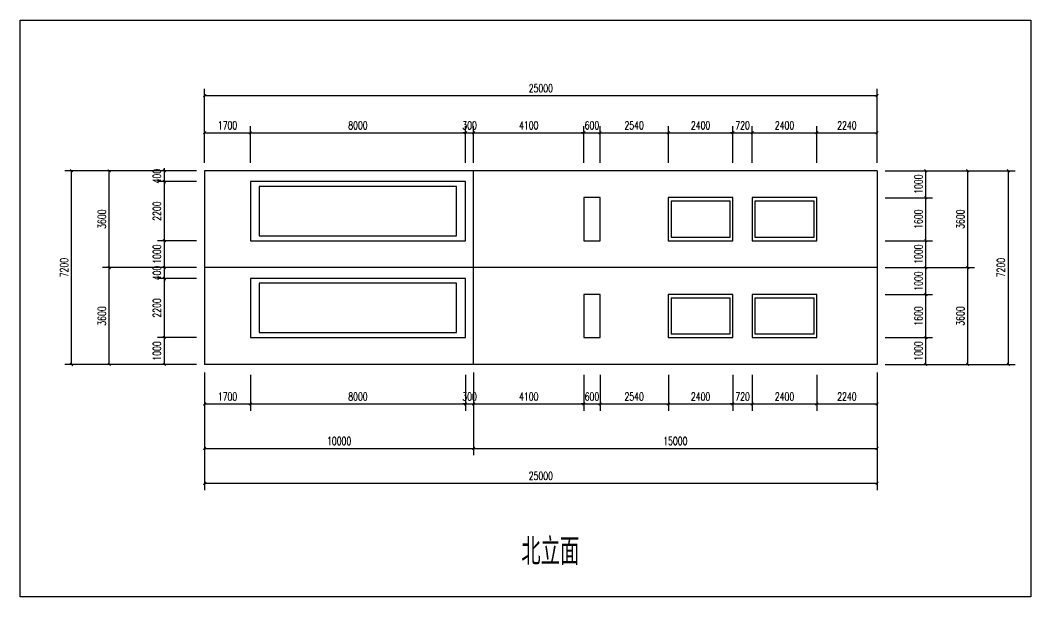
# Model space of a CAD drawing. Extents: x -76502 to 88679, y -12865 to 57615.
# Drawn here: x 13846 to 51419, y -12865 to 8567 of the extents above; entities that cross this region are included whole.
import ezdxf

# ---------------------------------------------------------------- set-up
doc = ezdxf.new("R2010")
doc.units = 0
doc.header["$LTSCALE"] = 1000
doc.header["$MEASUREMENT"] = 0
for name, color, linetype in [('AXIS_TEXT', 7, 'Continuous'), ('E_WINDOW', 4, 'Continuous'), ('edge', 180, 'Continuous'), ('PUB_DIM', 3, 'Continuous')]:
    doc.layers.add(name, color=color, linetype=linetype)
doc.styles.add('_TCH_DIM_T3', font='SIMPLEX', dxfattribs={"width": 0.705882, "bigfont": 'GBCBIG'})
doc.styles.get("Standard").update_dxf_attribs({"font": 'gbenor.shx', "bigfont": 'gbcbig.shx'})
doc.dimstyles.new('_TCH_ARCH&&100', dxfattribs={"dimtxt": 297.5, "dimasz": 100, "dimexe": 250, "dimexo": 300, "dimgap": 126.25, "dimtad": 1, "dimdec": 0, "dimzin": 0, "dimdsep": 46, "dimtxsty": '_TCH_DIM_T3', "dimblk": 'ARCHTICK', "dimcen": 0.09, "dimclrt": 7, "dimazin": 2, "dimtfac": 1, "dimtdec": 0, "dimtix": 1, "dimtmove": 2, "dimatfit": 3, "dimfxl": 100, "dimtolj": 1, "dimtzin": 0, "dimarcsym": 0})

# ---------------------------------------------------------------- blocks, each defined once
blk = doc.blocks.new('_ArchTick')
at = {"color": 0, "linetype": 'ByBlock', "const_width": 0.4}
blk.add_lwpolyline([(-0.5, -0.5), (0.5, 0.5)], dxfattribs=at)
blk = doc.blocks.new('*D48')
at = {"layer": 'Defpoints', "color": 0, "transparency": 16777216}
for p in [(45703, 2971), (50586, 2971), (45703, -4229)]:
    blk.add_point(p, dxfattribs=at)
at = {"layer": 'PUB_DIM', "color": 0, "lineweight": -2, "transparency": 16777216}
for p, q in [((46003, 2971), (50836, 2971)), ((50586, -4229), (50586, 2971)), ((46003, -4229), (50836, -4229))]:
    blk.add_line(p, q, dxfattribs=at)
at = {"layer": 'PUB_DIM', "color": 0, "lineweight": -2, "transparency": 16777216, "xscale": 100, "yscale": 100, "zscale": 100}
for p, rotation in [((50586, 2971), 90), ((50586, -4229), 270)]:
    blk.add_blockref('_ArchTick', p, dxfattribs=dict(at, rotation=rotation))
at = {"layer": 'PUB_DIM', "color": 7, "transparency": 16777216, "insert": (50311, -629), "char_height": 297.5, "attachment_point": 5, "rotation": 90, "style": '_TCH_DIM_T3'}
blk.add_mtext('\\A1;7200', dxfattribs=at)
blk = doc.blocks.new('*D49')
at = {"layer": 'Defpoints', "color": 0, "transparency": 16777216}
for p in [(45703, 2971), (49075, 2971), (45703, -629)]:
    blk.add_point(p, dxfattribs=at)
at = {"layer": 'PUB_DIM', "color": 0, "lineweight": -2, "transparency": 16777216}
for p, q in [((46003, 2971), (49325, 2971)), ((49075, -629), (49075, 2971)), ((46003, -629), (49325, -629))]:
    blk.add_line(p, q, dxfattribs=at)
at = {"layer": 'PUB_DIM', "color": 0, "lineweight": -2, "transparency": 16777216, "xscale": 100, "yscale": 100, "zscale": 100}
for p, rotation in [((49075, 2971), 90), ((49075, -629), 270)]:
    blk.add_blockref('_ArchTick', p, dxfattribs=dict(at, rotation=rotation))
at = {"layer": 'PUB_DIM', "color": 7, "transparency": 16777216, "insert": (48800, 1171), "char_height": 297.5, "attachment_point": 5, "rotation": 90, "style": '_TCH_DIM_T3'}
blk.add_mtext('\\A1;3600', dxfattribs=at)
blk = doc.blocks.new('*D50')
at = {"layer": 'Defpoints', "color": 0, "transparency": 16777216}
for p in [(45703, -629), (49075, -629), (45703, -4229)]:
    blk.add_point(p, dxfattribs=at)
at = {"layer": 'PUB_DIM', "color": 0, "lineweight": -2, "transparency": 16777216}
for p, q in [((46003, -629), (49325, -629)), ((49075, -4229), (49075, -629)), ((46003, -4229), (49325, -4229))]:
    blk.add_line(p, q, dxfattribs=at)
at = {"layer": 'PUB_DIM', "color": 0, "lineweight": -2, "transparency": 16777216, "xscale": 100, "yscale": 100, "zscale": 100}
for p, rotation in [((49075, -629), 90), ((49075, -4229), 270)]:
    blk.add_blockref('_ArchTick', p, dxfattribs=dict(at, rotation=rotation))
at = {"layer": 'PUB_DIM', "color": 7, "transparency": 16777216, "insert": (48800, -2429), "char_height": 297.5, "attachment_point": 5, "rotation": 90, "style": '_TCH_DIM_T3'}
blk.add_mtext('\\A1;3600', dxfattribs=at)
blk = doc.blocks.new('*D51')
at = {"layer": 'Defpoints', "color": 0, "transparency": 16777216}
for p in [(45703, 2971), (47517, 2971), (45703, 1971)]:
    blk.add_point(p, dxfattribs=at)
at = {"layer": 'PUB_DIM', "color": 0, "lineweight": -2, "transparency": 16777216}
for p, q in [((46003, 2971), (47767, 2971)), ((47517, 1971), (47517, 2971)), ((46003, 1971), (47767, 1971))]:
    blk.add_line(p, q, dxfattribs=at)
at = {"layer": 'PUB_DIM', "color": 0, "lineweight": -2, "transparency": 16777216, "xscale": 100, "yscale": 100, "zscale": 100}
for p, rotation in [((47517, 2971), 90), ((47517, 1971), 270)]:
    blk.add_blockref('_ArchTick', p, dxfattribs=dict(at, rotation=rotation))
at = {"layer": 'PUB_DIM', "color": 7, "transparency": 16777216, "insert": (47242, 2471), "char_height": 297.5, "attachment_point": 5, "rotation": 90, "style": '_TCH_DIM_T3'}
blk.add_mtext('\\A1;1000', dxfattribs=at)
blk = doc.blocks.new('*D52')
at = {"layer": 'Defpoints', "color": 0, "transparency": 16777216}
for p in [(45703, 1971), (47517, 1971), (45703, 371)]:
    blk.add_point(p, dxfattribs=at)
at = {"layer": 'PUB_DIM', "color": 0, "lineweight": -2, "transparency": 16777216}
for p, q in [((46003, 1971), (47767, 1971)), ((47517, 371), (47517, 1971)), ((46003, 371), (47767, 371))]:
    blk.add_line(p, q, dxfattribs=at)
at = {"layer": 'PUB_DIM', "color": 0, "lineweight": -2, "transparency": 16777216, "xscale": 100, "yscale": 100, "zscale": 100}
for p, rotation in [((47517, 1971), 90), ((47517, 371), 270)]:
    blk.add_blockref('_ArchTick', p, dxfattribs=dict(at, rotation=rotation))
at = {"layer": 'PUB_DIM', "color": 7, "transparency": 16777216, "insert": (47242, 1171), "char_height": 297.5, "attachment_point": 5, "rotation": 90, "style": '_TCH_DIM_T3'}
blk.add_mtext('\\A1;1600', dxfattribs=at)
blk = doc.blocks.new('*D53')
at = {"layer": 'Defpoints', "color": 0, "transparency": 16777216}
for p in [(45703, 371), (47517, 371), (45703, -629)]:
    blk.add_point(p, dxfattribs=at)
at = {"layer": 'PUB_DIM', "color": 0, "lineweight": -2, "transparency": 16777216}
for p, q in [((46003, 371), (47767, 371)), ((47517, -629), (47517, 371)), ((46003, -629), (47767, -629))]:
    blk.add_line(p, q, dxfattribs=at)
at = {"layer": 'PUB_DIM', "color": 0, "lineweight": -2, "transparency": 16777216, "xscale": 100, "yscale": 100, "zscale": 100}
for p, rotation in [((47517, 371), 90), ((47517, -629), 270)]:
    blk.add_blockref('_ArchTick', p, dxfattribs=dict(at, rotation=rotation))
at = {"layer": 'PUB_DIM', "color": 7, "transparency": 16777216, "insert": (47242, -129), "char_height": 297.5, "attachment_point": 5, "rotation": 90, "style": '_TCH_DIM_T3'}
blk.add_mtext('\\A1;1000', dxfattribs=at)
blk = doc.blocks.new('*D54')
at = {"layer": 'Defpoints', "color": 0, "transparency": 16777216}
for p in [(45703, -629), (47517, -629), (45703, -1629)]:
    blk.add_point(p, dxfattribs=at)
at = {"layer": 'PUB_DIM', "color": 0, "lineweight": -2, "transparency": 16777216}
for p, q in [((46003, -629), (47767, -629)), ((47517, -1629), (47517, -629)), ((46003, -1629), (47767, -1629))]:
    blk.add_line(p, q, dxfattribs=at)
at = {"layer": 'PUB_DIM', "color": 0, "lineweight": -2, "transparency": 16777216, "xscale": 100, "yscale": 100, "zscale": 100}
for p, rotation in [((47517, -629), 90), ((47517, -1629), 270)]:
    blk.add_blockref('_ArchTick', p, dxfattribs=dict(at, rotation=rotation))
at = {"layer": 'PUB_DIM', "color": 7, "transparency": 16777216, "insert": (47242, -1129), "char_height": 297.5, "attachment_point": 5, "rotation": 90, "style": '_TCH_DIM_T3'}
blk.add_mtext('\\A1;1000', dxfattribs=at)
blk = doc.blocks.new('*D55')
at = {"layer": 'Defpoints', "color": 0, "transparency": 16777216}
for p in [(45703, -1629), (47517, -1629), (45703, -3229)]:
    blk.add_point(p, dxfattribs=at)
at = {"layer": 'PUB_DIM', "color": 0, "lineweight": -2, "transparency": 16777216}
for p, q in [((46003, -1629), (47767, -1629)), ((47517, -3229), (47517, -1629)), ((46003, -3229), (47767, -3229))]:
    blk.add_line(p, q, dxfattribs=at)
at = {"layer": 'PUB_DIM', "color": 0, "lineweight": -2, "transparency": 16777216, "xscale": 100, "yscale": 100, "zscale": 100}
for p, rotation in [((47517, -1629), 90), ((47517, -3229), 270)]:
    blk.add_blockref('_ArchTick', p, dxfattribs=dict(at, rotation=rotation))
at = {"layer": 'PUB_DIM', "color": 7, "transparency": 16777216, "insert": (47242, -2429), "char_height": 297.5, "attachment_point": 5, "rotation": 90, "style": '_TCH_DIM_T3'}
blk.add_mtext('\\A1;1600', dxfattribs=at)
blk = doc.blocks.new('*D56')
at = {"layer": 'Defpoints', "color": 0, "transparency": 16777216}
for p in [(45703, -3229), (47517, -3229), (45703, -4229)]:
    blk.add_point(p, dxfattribs=at)
at = {"layer": 'PUB_DIM', "color": 0, "lineweight": -2, "transparency": 16777216}
for p, q in [((46003, -3229), (47767, -3229)), ((47517, -4229), (47517, -3229)), ((46003, -4229), (47767, -4229))]:
    blk.add_line(p, q, dxfattribs=at)
at = {"layer": 'PUB_DIM', "color": 0, "lineweight": -2, "transparency": 16777216, "xscale": 100, "yscale": 100, "zscale": 100}
for p, rotation in [((47517, -3229), 90), ((47517, -4229), 270)]:
    blk.add_blockref('_ArchTick', p, dxfattribs=dict(at, rotation=rotation))
at = {"layer": 'PUB_DIM', "color": 7, "transparency": 16777216, "insert": (47242, -3729), "char_height": 297.5, "attachment_point": 5, "rotation": 90, "style": '_TCH_DIM_T3'}
blk.add_mtext('\\A1;1000', dxfattribs=at)
blk = doc.blocks.new('*D57')
at = {"layer": 'Defpoints', "color": 0, "transparency": 16777216}
for p in [(15754, 2971), (20703, 2971), (20703, -4229)]:
    blk.add_point(p, dxfattribs=at)
at = {"layer": 'PUB_DIM', "color": 0, "lineweight": -2, "transparency": 16777216}
for p, q in [((20403, 2971), (15504, 2971)), ((15754, -4229), (15754, 2971)), ((20403, -4229), (15504, -4229))]:
    blk.add_line(p, q, dxfattribs=at)
at = {"layer": 'PUB_DIM', "color": 0, "lineweight": -2, "transparency": 16777216, "xscale": 100, "yscale": 100, "zscale": 100}
for p, rotation in [((15754, 2971), 90), ((15754, -4229), 270)]:
    blk.add_blockref('_ArchTick', p, dxfattribs=dict(at, rotation=rotation))
at = {"layer": 'PUB_DIM', "color": 7, "transparency": 16777216, "insert": (15479, -629), "char_height": 297.5, "attachment_point": 5, "rotation": 90, "style": '_TCH_DIM_T3'}
blk.add_mtext('\\A1;7200', dxfattribs=at)
blk = doc.blocks.new('*D58')
at = {"layer": 'Defpoints', "color": 0, "transparency": 16777216}
for p in [(17157, 2971), (20703, 2971), (20703, -629)]:
    blk.add_point(p, dxfattribs=at)
at = {"layer": 'PUB_DIM', "color": 0, "lineweight": -2, "transparency": 16777216}
for p, q in [((20403, 2971), (16907, 2971)), ((17157, -629), (17157, 2971)), ((20403, -629), (16907, -629))]:
    blk.add_line(p, q, dxfattribs=at)
at = {"layer": 'PUB_DIM', "color": 0, "lineweight": -2, "transparency": 16777216, "xscale": 100, "yscale": 100, "zscale": 100}
for p, rotation in [((17157, 2971), 90), ((17157, -629), 270)]:
    blk.add_blockref('_ArchTick', p, dxfattribs=dict(at, rotation=rotation))
at = {"layer": 'PUB_DIM', "color": 7, "transparency": 16777216, "insert": (16882, 1171), "char_height": 297.5, "attachment_point": 5, "rotation": 90, "style": '_TCH_DIM_T3'}
blk.add_mtext('\\A1;3600', dxfattribs=at)
blk = doc.blocks.new('*D59')
at = {"layer": 'Defpoints', "color": 0, "transparency": 16777216}
for p in [(17157, -629), (20703, -629), (20703, -4229)]:
    blk.add_point(p, dxfattribs=at)
at = {"layer": 'PUB_DIM', "color": 0, "lineweight": -2, "transparency": 16777216}
for p, q in [((20403, -629), (16907, -629)), ((17157, -4229), (17157, -629)), ((20403, -4229), (16907, -4229))]:
    blk.add_line(p, q, dxfattribs=at)
at = {"layer": 'PUB_DIM', "color": 0, "lineweight": -2, "transparency": 16777216, "xscale": 100, "yscale": 100, "zscale": 100}
for p, rotation in [((17157, -629), 90), ((17157, -4229), 270)]:
    blk.add_blockref('_ArchTick', p, dxfattribs=dict(at, rotation=rotation))
at = {"layer": 'PUB_DIM', "color": 7, "transparency": 16777216, "insert": (16882, -2429), "char_height": 297.5, "attachment_point": 5, "rotation": 90, "style": '_TCH_DIM_T3'}
blk.add_mtext('\\A1;3600', dxfattribs=at)
blk = doc.blocks.new('*D60')
at = {"layer": 'Defpoints', "color": 0, "transparency": 16777216}
for p in [(19205, 2971), (20703, 2971), (20703, 2571)]:
    blk.add_point(p, dxfattribs=at)
at = {"layer": 'PUB_DIM', "color": 0, "lineweight": -2, "transparency": 16777216}
for p, q in [((19205, 2971), (19205, 3071)), ((20403, 2971), (18955, 2971)), ((19205, 2571), (19205, 2971)), ((20403, 2571), (18955, 2571)), ((19205, 2571), (19205, 2471))]:
    blk.add_line(p, q, dxfattribs=at)
at = {"layer": 'PUB_DIM', "color": 0, "lineweight": -2, "transparency": 16777216, "xscale": 100, "yscale": 100, "zscale": 100}
for p, rotation in [((19205, 2971), 270), ((19205, 2571), 90)]:
    blk.add_blockref('_ArchTick', p, dxfattribs=dict(at, rotation=rotation))
at = {"layer": 'PUB_DIM', "color": 7, "transparency": 16777216, "insert": (18930, 2771), "char_height": 297.5, "attachment_point": 5, "rotation": 90, "style": '_TCH_DIM_T3'}
blk.add_mtext('\\A1;400', dxfattribs=at)
blk = doc.blocks.new('*D61')
at = {"layer": 'Defpoints', "color": 0, "transparency": 16777216}
for p in [(19205, 2571), (20703, 2571), (20703, 371)]:
    blk.add_point(p, dxfattribs=at)
at = {"layer": 'PUB_DIM', "color": 0, "lineweight": -2, "transparency": 16777216}
for p, q in [((20403, 2571), (18955, 2571)), ((19205, 371), (19205, 2571)), ((20403, 371), (18955, 371))]:
    blk.add_line(p, q, dxfattribs=at)
at = {"layer": 'PUB_DIM', "color": 0, "lineweight": -2, "transparency": 16777216, "xscale": 100, "yscale": 100, "zscale": 100}
for p, rotation in [((19205, 2571), 90), ((19205, 371), 270)]:
    blk.add_blockref('_ArchTick', p, dxfattribs=dict(at, rotation=rotation))
at = {"layer": 'PUB_DIM', "color": 7, "transparency": 16777216, "insert": (18930, 1471), "char_height": 297.5, "attachment_point": 5, "rotation": 90, "style": '_TCH_DIM_T3'}
blk.add_mtext('\\A1;2200', dxfattribs=at)
blk = doc.blocks.new('*D62')
at = {"layer": 'Defpoints', "color": 0, "transparency": 16777216}
for p in [(19205, 371), (20703, 371), (20703, -629)]:
    blk.add_point(p, dxfattribs=at)
at = {"layer": 'PUB_DIM', "color": 0, "lineweight": -2, "transparency": 16777216}
for p, q in [((20403, 371), (18955, 371)), ((19205, -629), (19205, 371)), ((20403, -629), (18955, -629))]:
    blk.add_line(p, q, dxfattribs=at)
at = {"layer": 'PUB_DIM', "color": 0, "lineweight": -2, "transparency": 16777216, "xscale": 100, "yscale": 100, "zscale": 100}
for p, rotation in [((19205, 371), 90), ((19205, -629), 270)]:
    blk.add_blockref('_ArchTick', p, dxfattribs=dict(at, rotation=rotation))
at = {"layer": 'PUB_DIM', "color": 7, "transparency": 16777216, "insert": (18930, -129), "char_height": 297.5, "attachment_point": 5, "rotation": 90, "style": '_TCH_DIM_T3'}
blk.add_mtext('\\A1;1000', dxfattribs=at)
blk = doc.blocks.new('*D63')
at = {"layer": 'Defpoints', "color": 0, "transparency": 16777216}
for p in [(19205, -629), (20703, -629), (20703, -1029)]:
    blk.add_point(p, dxfattribs=at)
at = {"layer": 'PUB_DIM', "color": 0, "lineweight": -2, "transparency": 16777216}
for p, q in [((20403, -629), (18955, -629)), ((19205, -629), (19205, -529)), ((19205, -1029), (19205, -629)), ((20403, -1029), (18955, -1029)), ((19205, -1029), (19205, -1129))]:
    blk.add_line(p, q, dxfattribs=at)
at = {"layer": 'PUB_DIM', "color": 0, "lineweight": -2, "transparency": 16777216, "xscale": 100, "yscale": 100, "zscale": 100}
for p, rotation in [((19205, -629), 270), ((19205, -1029), 90)]:
    blk.add_blockref('_ArchTick', p, dxfattribs=dict(at, rotation=rotation))
at = {"layer": 'PUB_DIM', "color": 7, "transparency": 16777216, "insert": (18930, -829), "char_height": 297.5, "attachment_point": 5, "rotation": 90, "style": '_TCH_DIM_T3'}
blk.add_mtext('\\A1;400', dxfattribs=at)
blk = doc.blocks.new('*D64')
at = {"layer": 'Defpoints', "color": 0, "transparency": 16777216}
for p in [(19205, -1029), (20703, -1029), (20703, -3229)]:
    blk.add_point(p, dxfattribs=at)
at = {"layer": 'PUB_DIM', "color": 0, "lineweight": -2, "transparency": 16777216}
for p, q in [((20403, -1029), (18955, -1029)), ((19205, -3229), (19205, -1029)), ((20403, -3229), (18955, -3229))]:
    blk.add_line(p, q, dxfattribs=at)
at = {"layer": 'PUB_DIM', "color": 0, "lineweight": -2, "transparency": 16777216, "xscale": 100, "yscale": 100, "zscale": 100}
for p, rotation in [((19205, -1029), 90), ((19205, -3229), 270)]:
    blk.add_blockref('_ArchTick', p, dxfattribs=dict(at, rotation=rotation))
at = {"layer": 'PUB_DIM', "color": 7, "transparency": 16777216, "insert": (18930, -2129), "char_height": 297.5, "attachment_point": 5, "rotation": 90, "style": '_TCH_DIM_T3'}
blk.add_mtext('\\A1;2200', dxfattribs=at)
blk = doc.blocks.new('*D65')
at = {"layer": 'Defpoints', "color": 0, "transparency": 16777216}
for p in [(19205, -3229), (20703, -3229), (20703, -4229)]:
    blk.add_point(p, dxfattribs=at)
at = {"layer": 'PUB_DIM', "color": 0, "lineweight": -2, "transparency": 16777216}
for p, q in [((20403, -3229), (18955, -3229)), ((19205, -4229), (19205, -3229)), ((20403, -4229), (18955, -4229))]:
    blk.add_line(p, q, dxfattribs=at)
at = {"layer": 'PUB_DIM', "color": 0, "lineweight": -2, "transparency": 16777216, "xscale": 100, "yscale": 100, "zscale": 100}
for p, rotation in [((19205, -3229), 90), ((19205, -4229), 270)]:
    blk.add_blockref('_ArchTick', p, dxfattribs=dict(at, rotation=rotation))
at = {"layer": 'PUB_DIM', "color": 7, "transparency": 16777216, "insert": (18930, -3729), "char_height": 297.5, "attachment_point": 5, "rotation": 90, "style": '_TCH_DIM_T3'}
blk.add_mtext('\\A1;1000', dxfattribs=at)
blk = doc.blocks.new('*D66')
at = {"layer": 'Defpoints', "color": 0, "transparency": 16777216}
for p in [(45703, 5763), (20703, 2971), (45703, 2971)]:
    blk.add_point(p, dxfattribs=at)
at = {"layer": 'PUB_DIM', "color": 0, "lineweight": -2, "transparency": 16777216}
for p, q in [((20703, 3271), (20703, 6013)), ((45703, 3271), (45703, 6013)), ((20703, 5763), (45703, 5763))]:
    blk.add_line(p, q, dxfattribs=at)
at = {"layer": 'PUB_DIM', "color": 0, "lineweight": -2, "transparency": 16777216, "xscale": 100, "yscale": 100, "zscale": 100, "rotation": 180}
blk.add_blockref('_ArchTick', (20703, 5763), dxfattribs=at)
at = {"layer": 'PUB_DIM', "color": 0, "lineweight": -2, "transparency": 16777216, "xscale": 100, "yscale": 100, "zscale": 100}
blk.add_blockref('_ArchTick', (45703, 5763), dxfattribs=at)
at = {"layer": 'PUB_DIM', "color": 7, "transparency": 16777216, "insert": (33203, 6038), "char_height": 297.5, "attachment_point": 5, "style": '_TCH_DIM_T3'}
blk.add_mtext('\\A1;25000', dxfattribs=at)
blk = doc.blocks.new('*D67')
at = {"layer": 'Defpoints', "color": 0, "transparency": 16777216}
for p in [(22403, 4384), (20703, 2971), (22403, 2971)]:
    blk.add_point(p, dxfattribs=at)
at = {"layer": 'PUB_DIM', "color": 0, "lineweight": -2, "transparency": 16777216}
for p, q in [((20703, 3271), (20703, 4634)), ((22403, 3271), (22403, 4634)), ((20703, 4384), (22403, 4384))]:
    blk.add_line(p, q, dxfattribs=at)
at = {"layer": 'PUB_DIM', "color": 0, "lineweight": -2, "transparency": 16777216, "xscale": 100, "yscale": 100, "zscale": 100, "rotation": 180}
blk.add_blockref('_ArchTick', (20703, 4384), dxfattribs=at)
at = {"layer": 'PUB_DIM', "color": 0, "lineweight": -2, "transparency": 16777216, "xscale": 100, "yscale": 100, "zscale": 100}
blk.add_blockref('_ArchTick', (22403, 4384), dxfattribs=at)
at = {"layer": 'PUB_DIM', "color": 7, "transparency": 16777216, "insert": (21553, 4659), "char_height": 297.5, "attachment_point": 5, "style": '_TCH_DIM_T3'}
blk.add_mtext('\\A1;1700', dxfattribs=at)
blk = doc.blocks.new('*D68')
at = {"layer": 'Defpoints', "color": 0, "transparency": 16777216}
for p in [(30403, 4384), (22403, 2971), (30403, 2971)]:
    blk.add_point(p, dxfattribs=at)
at = {"layer": 'PUB_DIM', "color": 0, "lineweight": -2, "transparency": 16777216}
for p, q in [((22403, 3271), (22403, 4634)), ((30403, 3271), (30403, 4634)), ((22403, 4384), (30403, 4384))]:
    blk.add_line(p, q, dxfattribs=at)
at = {"layer": 'PUB_DIM', "color": 0, "lineweight": -2, "transparency": 16777216, "xscale": 100, "yscale": 100, "zscale": 100, "rotation": 180}
blk.add_blockref('_ArchTick', (22403, 4384), dxfattribs=at)
at = {"layer": 'PUB_DIM', "color": 0, "lineweight": -2, "transparency": 16777216, "xscale": 100, "yscale": 100, "zscale": 100}
blk.add_blockref('_ArchTick', (30403, 4384), dxfattribs=at)
at = {"layer": 'PUB_DIM', "color": 7, "transparency": 16777216, "insert": (26403, 4659), "char_height": 297.5, "attachment_point": 5, "style": '_TCH_DIM_T3'}
blk.add_mtext('\\A1;8000', dxfattribs=at)
blk = doc.blocks.new('*D69')
at = {"layer": 'Defpoints', "color": 0, "transparency": 16777216}
for p in [(30703, 4384), (30403, 2971), (30703, 2971)]:
    blk.add_point(p, dxfattribs=at)
at = {"layer": 'PUB_DIM', "color": 0, "lineweight": -2, "transparency": 16777216}
for p, q in [((30403, 3271), (30403, 4634)), ((30703, 3271), (30703, 4634)), ((30403, 4384), (30303, 4384)), ((30403, 4384), (30703, 4384)), ((30703, 4384), (30803, 4384))]:
    blk.add_line(p, q, dxfattribs=at)
at = {"layer": 'PUB_DIM', "color": 0, "lineweight": -2, "transparency": 16777216, "xscale": 100, "yscale": 100, "zscale": 100}
blk.add_blockref('_ArchTick', (30403, 4384), dxfattribs=at)
at = {"layer": 'PUB_DIM', "color": 0, "lineweight": -2, "transparency": 16777216, "xscale": 100, "yscale": 100, "zscale": 100, "rotation": 180}
blk.add_blockref('_ArchTick', (30703, 4384), dxfattribs=at)
at = {"layer": 'PUB_DIM', "color": 7, "transparency": 16777216, "insert": (30553, 4659), "char_height": 297.5, "attachment_point": 5, "style": '_TCH_DIM_T3'}
blk.add_mtext('\\A1;300', dxfattribs=at)
blk = doc.blocks.new('*D70')
at = {"layer": 'Defpoints', "color": 0, "transparency": 16777216}
for p in [(34803, 4384), (30703, 2971), (34803, 2971)]:
    blk.add_point(p, dxfattribs=at)
at = {"layer": 'PUB_DIM', "color": 0, "lineweight": -2, "transparency": 16777216}
for p, q in [((30703, 3271), (30703, 4634)), ((34803, 3271), (34803, 4634)), ((30703, 4384), (34803, 4384))]:
    blk.add_line(p, q, dxfattribs=at)
at = {"layer": 'PUB_DIM', "color": 0, "lineweight": -2, "transparency": 16777216, "xscale": 100, "yscale": 100, "zscale": 100, "rotation": 180}
blk.add_blockref('_ArchTick', (30703, 4384), dxfattribs=at)
at = {"layer": 'PUB_DIM', "color": 0, "lineweight": -2, "transparency": 16777216, "xscale": 100, "yscale": 100, "zscale": 100}
blk.add_blockref('_ArchTick', (34803, 4384), dxfattribs=at)
at = {"layer": 'PUB_DIM', "color": 7, "transparency": 16777216, "insert": (32753, 4659), "char_height": 297.5, "attachment_point": 5, "style": '_TCH_DIM_T3'}
blk.add_mtext('\\A1;4100', dxfattribs=at)
blk = doc.blocks.new('*D71')
at = {"layer": 'Defpoints', "color": 0, "transparency": 16777216}
for p in [(35403, 4384), (34803, 2971), (35403, 2971)]:
    blk.add_point(p, dxfattribs=at)
at = {"layer": 'PUB_DIM', "color": 0, "lineweight": -2, "transparency": 16777216}
for p, q in [((34803, 3271), (34803, 4634)), ((35403, 3271), (35403, 4634)), ((34803, 4384), (34703, 4384)), ((34803, 4384), (35403, 4384)), ((35403, 4384), (35503, 4384))]:
    blk.add_line(p, q, dxfattribs=at)
at = {"layer": 'PUB_DIM', "color": 0, "lineweight": -2, "transparency": 16777216, "xscale": 100, "yscale": 100, "zscale": 100}
blk.add_blockref('_ArchTick', (34803, 4384), dxfattribs=at)
at = {"layer": 'PUB_DIM', "color": 0, "lineweight": -2, "transparency": 16777216, "xscale": 100, "yscale": 100, "zscale": 100, "rotation": 180}
blk.add_blockref('_ArchTick', (35403, 4384), dxfattribs=at)
at = {"layer": 'PUB_DIM', "color": 7, "transparency": 16777216, "insert": (35103, 4659), "char_height": 297.5, "attachment_point": 5, "style": '_TCH_DIM_T3'}
blk.add_mtext('\\A1;600', dxfattribs=at)
blk = doc.blocks.new('*D72')
at = {"layer": 'Defpoints', "color": 0, "transparency": 16777216}
for p in [(37943, 4384), (35403, 2971), (37943, 2971)]:
    blk.add_point(p, dxfattribs=at)
at = {"layer": 'PUB_DIM', "color": 0, "lineweight": -2, "transparency": 16777216}
for p, q in [((35403, 3271), (35403, 4634)), ((37943, 3271), (37943, 4634)), ((35403, 4384), (37943, 4384))]:
    blk.add_line(p, q, dxfattribs=at)
at = {"layer": 'PUB_DIM', "color": 0, "lineweight": -2, "transparency": 16777216, "xscale": 100, "yscale": 100, "zscale": 100, "rotation": 180}
blk.add_blockref('_ArchTick', (35403, 4384), dxfattribs=at)
at = {"layer": 'PUB_DIM', "color": 0, "lineweight": -2, "transparency": 16777216, "xscale": 100, "yscale": 100, "zscale": 100}
blk.add_blockref('_ArchTick', (37943, 4384), dxfattribs=at)
at = {"layer": 'PUB_DIM', "color": 7, "transparency": 16777216, "insert": (36673, 4659), "char_height": 297.5, "attachment_point": 5, "style": '_TCH_DIM_T3'}
blk.add_mtext('\\A1;2540', dxfattribs=at)
blk = doc.blocks.new('*D73')
at = {"layer": 'Defpoints', "color": 0, "transparency": 16777216}
for p in [(40343, 4384), (37943, 2971), (40343, 2971)]:
    blk.add_point(p, dxfattribs=at)
at = {"layer": 'PUB_DIM', "color": 0, "lineweight": -2, "transparency": 16777216}
for p, q in [((37943, 3271), (37943, 4634)), ((40343, 3271), (40343, 4634)), ((37943, 4384), (40343, 4384))]:
    blk.add_line(p, q, dxfattribs=at)
at = {"layer": 'PUB_DIM', "color": 0, "lineweight": -2, "transparency": 16777216, "xscale": 100, "yscale": 100, "zscale": 100, "rotation": 180}
blk.add_blockref('_ArchTick', (37943, 4384), dxfattribs=at)
at = {"layer": 'PUB_DIM', "color": 0, "lineweight": -2, "transparency": 16777216, "xscale": 100, "yscale": 100, "zscale": 100}
blk.add_blockref('_ArchTick', (40343, 4384), dxfattribs=at)
at = {"layer": 'PUB_DIM', "color": 7, "transparency": 16777216, "insert": (39143, 4659), "char_height": 297.5, "attachment_point": 5, "style": '_TCH_DIM_T3'}
blk.add_mtext('\\A1;2400', dxfattribs=at)
blk = doc.blocks.new('*D74')
at = {"layer": 'Defpoints', "color": 0, "transparency": 16777216}
for p in [(41063, 4384), (40343, 2971), (41063, 2971)]:
    blk.add_point(p, dxfattribs=at)
at = {"layer": 'PUB_DIM', "color": 0, "lineweight": -2, "transparency": 16777216}
for p, q in [((40343, 3271), (40343, 4634)), ((41063, 3271), (41063, 4634)), ((40343, 4384), (40243, 4384)), ((40343, 4384), (41063, 4384)), ((41063, 4384), (41163, 4384))]:
    blk.add_line(p, q, dxfattribs=at)
at = {"layer": 'PUB_DIM', "color": 0, "lineweight": -2, "transparency": 16777216, "xscale": 100, "yscale": 100, "zscale": 100}
blk.add_blockref('_ArchTick', (40343, 4384), dxfattribs=at)
at = {"layer": 'PUB_DIM', "color": 0, "lineweight": -2, "transparency": 16777216, "xscale": 100, "yscale": 100, "zscale": 100, "rotation": 180}
blk.add_blockref('_ArchTick', (41063, 4384), dxfattribs=at)
at = {"layer": 'PUB_DIM', "color": 7, "transparency": 16777216, "insert": (40703, 4659), "char_height": 297.5, "attachment_point": 5, "style": '_TCH_DIM_T3'}
blk.add_mtext('\\A1;720', dxfattribs=at)
blk = doc.blocks.new('*D75')
at = {"layer": 'Defpoints', "color": 0, "transparency": 16777216}
for p in [(43463, 4384), (41063, 2971), (43463, 2971)]:
    blk.add_point(p, dxfattribs=at)
at = {"layer": 'PUB_DIM', "color": 0, "lineweight": -2, "transparency": 16777216}
for p, q in [((41063, 3271), (41063, 4634)), ((43463, 3271), (43463, 4634)), ((41063, 4384), (43463, 4384))]:
    blk.add_line(p, q, dxfattribs=at)
at = {"layer": 'PUB_DIM', "color": 0, "lineweight": -2, "transparency": 16777216, "xscale": 100, "yscale": 100, "zscale": 100, "rotation": 180}
blk.add_blockref('_ArchTick', (41063, 4384), dxfattribs=at)
at = {"layer": 'PUB_DIM', "color": 0, "lineweight": -2, "transparency": 16777216, "xscale": 100, "yscale": 100, "zscale": 100}
blk.add_blockref('_ArchTick', (43463, 4384), dxfattribs=at)
at = {"layer": 'PUB_DIM', "color": 7, "transparency": 16777216, "insert": (42263, 4659), "char_height": 297.5, "attachment_point": 5, "style": '_TCH_DIM_T3'}
blk.add_mtext('\\A1;2400', dxfattribs=at)
blk = doc.blocks.new('*D76')
at = {"layer": 'Defpoints', "color": 0, "transparency": 16777216}
for p in [(45703, 4384), (43463, 2971), (45703, 2971)]:
    blk.add_point(p, dxfattribs=at)
at = {"layer": 'PUB_DIM', "color": 0, "lineweight": -2, "transparency": 16777216}
for p, q in [((43463, 3271), (43463, 4634)), ((45703, 3271), (45703, 4634)), ((43463, 4384), (45703, 4384))]:
    blk.add_line(p, q, dxfattribs=at)
at = {"layer": 'PUB_DIM', "color": 0, "lineweight": -2, "transparency": 16777216, "xscale": 100, "yscale": 100, "zscale": 100, "rotation": 180}
blk.add_blockref('_ArchTick', (43463, 4384), dxfattribs=at)
at = {"layer": 'PUB_DIM', "color": 0, "lineweight": -2, "transparency": 16777216, "xscale": 100, "yscale": 100, "zscale": 100}
blk.add_blockref('_ArchTick', (45703, 4384), dxfattribs=at)
at = {"layer": 'PUB_DIM', "color": 7, "transparency": 16777216, "insert": (44583, 4659), "char_height": 297.5, "attachment_point": 5, "style": '_TCH_DIM_T3'}
blk.add_mtext('\\A1;2240', dxfattribs=at)
blk = doc.blocks.new('*D77')
at = {"layer": 'Defpoints', "color": 0, "transparency": 16777216}
for p in [(20703, -4229), (45703, -4229), (45703, -8646)]:
    blk.add_point(p, dxfattribs=at)
at = {"layer": 'PUB_DIM', "color": 0, "lineweight": -2, "transparency": 16777216}
for p, q in [((20703, -4529), (20703, -8896)), ((45703, -4529), (45703, -8896)), ((20703, -8646), (45703, -8646))]:
    blk.add_line(p, q, dxfattribs=at)
at = {"layer": 'PUB_DIM', "color": 0, "lineweight": -2, "transparency": 16777216, "xscale": 100, "yscale": 100, "zscale": 100, "rotation": 180}
blk.add_blockref('_ArchTick', (20703, -8646), dxfattribs=at)
at = {"layer": 'PUB_DIM', "color": 0, "lineweight": -2, "transparency": 16777216, "xscale": 100, "yscale": 100, "zscale": 100}
blk.add_blockref('_ArchTick', (45703, -8646), dxfattribs=at)
at = {"layer": 'PUB_DIM', "color": 7, "transparency": 16777216, "insert": (33203, -8371), "char_height": 297.5, "attachment_point": 5, "style": '_TCH_DIM_T3'}
blk.add_mtext('\\A1;25000', dxfattribs=at)
blk = doc.blocks.new('*D78')
at = {"layer": 'Defpoints', "color": 0, "transparency": 16777216}
for p in [(20703, -4229), (30703, -4229), (30703, -7349)]:
    blk.add_point(p, dxfattribs=at)
at = {"layer": 'PUB_DIM', "color": 0, "lineweight": -2, "transparency": 16777216}
for p, q in [((20703, -4529), (20703, -7599)), ((30703, -4529), (30703, -7599)), ((20703, -7349), (30703, -7349))]:
    blk.add_line(p, q, dxfattribs=at)
at = {"layer": 'PUB_DIM', "color": 0, "lineweight": -2, "transparency": 16777216, "xscale": 100, "yscale": 100, "zscale": 100, "rotation": 180}
blk.add_blockref('_ArchTick', (20703, -7349), dxfattribs=at)
at = {"layer": 'PUB_DIM', "color": 0, "lineweight": -2, "transparency": 16777216, "xscale": 100, "yscale": 100, "zscale": 100}
blk.add_blockref('_ArchTick', (30703, -7349), dxfattribs=at)
at = {"layer": 'PUB_DIM', "color": 7, "transparency": 16777216, "insert": (25703, -7074), "char_height": 297.5, "attachment_point": 5, "style": '_TCH_DIM_T3'}
blk.add_mtext('\\A1;10000', dxfattribs=at)
blk = doc.blocks.new('*D79')
at = {"layer": 'Defpoints', "color": 0, "transparency": 16777216}
for p in [(30703, -4229), (45703, -4229), (45703, -7349)]:
    blk.add_point(p, dxfattribs=at)
at = {"layer": 'PUB_DIM', "color": 0, "lineweight": -2, "transparency": 16777216}
for p, q in [((30703, -4529), (30703, -7599)), ((45703, -4529), (45703, -7599)), ((30703, -7349), (45703, -7349))]:
    blk.add_line(p, q, dxfattribs=at)
at = {"layer": 'PUB_DIM', "color": 0, "lineweight": -2, "transparency": 16777216, "xscale": 100, "yscale": 100, "zscale": 100, "rotation": 180}
blk.add_blockref('_ArchTick', (30703, -7349), dxfattribs=at)
at = {"layer": 'PUB_DIM', "color": 0, "lineweight": -2, "transparency": 16777216, "xscale": 100, "yscale": 100, "zscale": 100}
blk.add_blockref('_ArchTick', (45703, -7349), dxfattribs=at)
at = {"layer": 'PUB_DIM', "color": 7, "transparency": 16777216, "insert": (38203, -7074), "char_height": 297.5, "attachment_point": 5, "style": '_TCH_DIM_T3'}
blk.add_mtext('\\A1;15000', dxfattribs=at)
blk = doc.blocks.new('*D80')
at = {"layer": 'Defpoints', "color": 0, "transparency": 16777216}
for p in [(20703, -4318), (22403, -4318), (22403, -5697)]:
    blk.add_point(p, dxfattribs=at)
at = {"layer": 'PUB_DIM', "color": 0, "lineweight": -2, "transparency": 16777216}
for p, q in [((20703, -4618), (20703, -5947)), ((22403, -4618), (22403, -5947)), ((20703, -5697), (22403, -5697))]:
    blk.add_line(p, q, dxfattribs=at)
at = {"layer": 'PUB_DIM', "color": 0, "lineweight": -2, "transparency": 16777216, "xscale": 100, "yscale": 100, "zscale": 100, "rotation": 180}
blk.add_blockref('_ArchTick', (20703, -5697), dxfattribs=at)
at = {"layer": 'PUB_DIM', "color": 0, "lineweight": -2, "transparency": 16777216, "xscale": 100, "yscale": 100, "zscale": 100}
blk.add_blockref('_ArchTick', (22403, -5697), dxfattribs=at)
at = {"layer": 'PUB_DIM', "color": 7, "transparency": 16777216, "insert": (21553, -5422), "char_height": 297.5, "attachment_point": 5, "style": '_TCH_DIM_T3'}
blk.add_mtext('\\A1;1700', dxfattribs=at)
blk = doc.blocks.new('*D81')
at = {"layer": 'Defpoints', "color": 0, "transparency": 16777216}
for p in [(22403, -4318), (30403, -4318), (30403, -5697)]:
    blk.add_point(p, dxfattribs=at)
at = {"layer": 'PUB_DIM', "color": 0, "lineweight": -2, "transparency": 16777216}
for p, q in [((22403, -4618), (22403, -5947)), ((30403, -4618), (30403, -5947)), ((22403, -5697), (30403, -5697))]:
    blk.add_line(p, q, dxfattribs=at)
at = {"layer": 'PUB_DIM', "color": 0, "lineweight": -2, "transparency": 16777216, "xscale": 100, "yscale": 100, "zscale": 100, "rotation": 180}
blk.add_blockref('_ArchTick', (22403, -5697), dxfattribs=at)
at = {"layer": 'PUB_DIM', "color": 0, "lineweight": -2, "transparency": 16777216, "xscale": 100, "yscale": 100, "zscale": 100}
blk.add_blockref('_ArchTick', (30403, -5697), dxfattribs=at)
at = {"layer": 'PUB_DIM', "color": 7, "transparency": 16777216, "insert": (26403, -5422), "char_height": 297.5, "attachment_point": 5, "style": '_TCH_DIM_T3'}
blk.add_mtext('\\A1;8000', dxfattribs=at)
blk = doc.blocks.new('*D82')
at = {"layer": 'Defpoints', "color": 0, "transparency": 16777216}
for p in [(30403, -4318), (30703, -4318), (30703, -5697)]:
    blk.add_point(p, dxfattribs=at)
at = {"layer": 'PUB_DIM', "color": 0, "lineweight": -2, "transparency": 16777216}
for p, q in [((30403, -4618), (30403, -5947)), ((30703, -4618), (30703, -5947)), ((30403, -5697), (30303, -5697)), ((30403, -5697), (30703, -5697)), ((30703, -5697), (30803, -5697))]:
    blk.add_line(p, q, dxfattribs=at)
at = {"layer": 'PUB_DIM', "color": 0, "lineweight": -2, "transparency": 16777216, "xscale": 100, "yscale": 100, "zscale": 100}
blk.add_blockref('_ArchTick', (30403, -5697), dxfattribs=at)
at = {"layer": 'PUB_DIM', "color": 0, "lineweight": -2, "transparency": 16777216, "xscale": 100, "yscale": 100, "zscale": 100, "rotation": 180}
blk.add_blockref('_ArchTick', (30703, -5697), dxfattribs=at)
at = {"layer": 'PUB_DIM', "color": 7, "transparency": 16777216, "insert": (30553, -5422), "char_height": 297.5, "attachment_point": 5, "style": '_TCH_DIM_T3'}
blk.add_mtext('\\A1;300', dxfattribs=at)
blk = doc.blocks.new('*D83')
at = {"layer": 'Defpoints', "color": 0, "transparency": 16777216}
for p in [(30703, -4318), (34803, -4318), (34803, -5697)]:
    blk.add_point(p, dxfattribs=at)
at = {"layer": 'PUB_DIM', "color": 0, "lineweight": -2, "transparency": 16777216}
for p, q in [((30703, -4618), (30703, -5947)), ((34803, -4618), (34803, -5947)), ((30703, -5697), (34803, -5697))]:
    blk.add_line(p, q, dxfattribs=at)
at = {"layer": 'PUB_DIM', "color": 0, "lineweight": -2, "transparency": 16777216, "xscale": 100, "yscale": 100, "zscale": 100, "rotation": 180}
blk.add_blockref('_ArchTick', (30703, -5697), dxfattribs=at)
at = {"layer": 'PUB_DIM', "color": 0, "lineweight": -2, "transparency": 16777216, "xscale": 100, "yscale": 100, "zscale": 100}
blk.add_blockref('_ArchTick', (34803, -5697), dxfattribs=at)
at = {"layer": 'PUB_DIM', "color": 7, "transparency": 16777216, "insert": (32753, -5422), "char_height": 297.5, "attachment_point": 5, "style": '_TCH_DIM_T3'}
blk.add_mtext('\\A1;4100', dxfattribs=at)
blk = doc.blocks.new('*D84')
at = {"layer": 'Defpoints', "color": 0, "transparency": 16777216}
for p in [(34803, -4318), (35403, -4318), (35403, -5697)]:
    blk.add_point(p, dxfattribs=at)
at = {"layer": 'PUB_DIM', "color": 0, "lineweight": -2, "transparency": 16777216}
for p, q in [((34803, -4618), (34803, -5947)), ((35403, -4618), (35403, -5947)), ((34803, -5697), (34703, -5697)), ((34803, -5697), (35403, -5697)), ((35403, -5697), (35503, -5697))]:
    blk.add_line(p, q, dxfattribs=at)
at = {"layer": 'PUB_DIM', "color": 0, "lineweight": -2, "transparency": 16777216, "xscale": 100, "yscale": 100, "zscale": 100}
blk.add_blockref('_ArchTick', (34803, -5697), dxfattribs=at)
at = {"layer": 'PUB_DIM', "color": 0, "lineweight": -2, "transparency": 16777216, "xscale": 100, "yscale": 100, "zscale": 100, "rotation": 180}
blk.add_blockref('_ArchTick', (35403, -5697), dxfattribs=at)
at = {"layer": 'PUB_DIM', "color": 7, "transparency": 16777216, "insert": (35103, -5422), "char_height": 297.5, "attachment_point": 5, "style": '_TCH_DIM_T3'}
blk.add_mtext('\\A1;600', dxfattribs=at)
blk = doc.blocks.new('*D85')
at = {"layer": 'Defpoints', "color": 0, "transparency": 16777216}
for p in [(35403, -4318), (37943, -4318), (37943, -5697)]:
    blk.add_point(p, dxfattribs=at)
at = {"layer": 'PUB_DIM', "color": 0, "lineweight": -2, "transparency": 16777216}
for p, q in [((35403, -4618), (35403, -5947)), ((37943, -4618), (37943, -5947)), ((35403, -5697), (37943, -5697))]:
    blk.add_line(p, q, dxfattribs=at)
at = {"layer": 'PUB_DIM', "color": 0, "lineweight": -2, "transparency": 16777216, "xscale": 100, "yscale": 100, "zscale": 100, "rotation": 180}
blk.add_blockref('_ArchTick', (35403, -5697), dxfattribs=at)
at = {"layer": 'PUB_DIM', "color": 0, "lineweight": -2, "transparency": 16777216, "xscale": 100, "yscale": 100, "zscale": 100}
blk.add_blockref('_ArchTick', (37943, -5697), dxfattribs=at)
at = {"layer": 'PUB_DIM', "color": 7, "transparency": 16777216, "insert": (36673, -5422), "char_height": 297.5, "attachment_point": 5, "style": '_TCH_DIM_T3'}
blk.add_mtext('\\A1;2540', dxfattribs=at)
blk = doc.blocks.new('*D86')
at = {"layer": 'Defpoints', "color": 0, "transparency": 16777216}
for p in [(37943, -4318), (40343, -4318), (40343, -5697)]:
    blk.add_point(p, dxfattribs=at)
at = {"layer": 'PUB_DIM', "color": 0, "lineweight": -2, "transparency": 16777216}
for p, q in [((37943, -4618), (37943, -5947)), ((40343, -4618), (40343, -5947)), ((37943, -5697), (40343, -5697))]:
    blk.add_line(p, q, dxfattribs=at)
at = {"layer": 'PUB_DIM', "color": 0, "lineweight": -2, "transparency": 16777216, "xscale": 100, "yscale": 100, "zscale": 100, "rotation": 180}
blk.add_blockref('_ArchTick', (37943, -5697), dxfattribs=at)
at = {"layer": 'PUB_DIM', "color": 0, "lineweight": -2, "transparency": 16777216, "xscale": 100, "yscale": 100, "zscale": 100}
blk.add_blockref('_ArchTick', (40343, -5697), dxfattribs=at)
at = {"layer": 'PUB_DIM', "color": 7, "transparency": 16777216, "insert": (39143, -5422), "char_height": 297.5, "attachment_point": 5, "style": '_TCH_DIM_T3'}
blk.add_mtext('\\A1;2400', dxfattribs=at)
blk = doc.blocks.new('*D87')
at = {"layer": 'Defpoints', "color": 0, "transparency": 16777216}
for p in [(40343, -4318), (41063, -4318), (41063, -5697)]:
    blk.add_point(p, dxfattribs=at)
at = {"layer": 'PUB_DIM', "color": 0, "lineweight": -2, "transparency": 16777216}
for p, q in [((40343, -4618), (40343, -5947)), ((41063, -4618), (41063, -5947)), ((40343, -5697), (40243, -5697)), ((40343, -5697), (41063, -5697)), ((41063, -5697), (41163, -5697))]:
    blk.add_line(p, q, dxfattribs=at)
at = {"layer": 'PUB_DIM', "color": 0, "lineweight": -2, "transparency": 16777216, "xscale": 100, "yscale": 100, "zscale": 100}
blk.add_blockref('_ArchTick', (40343, -5697), dxfattribs=at)
at = {"layer": 'PUB_DIM', "color": 0, "lineweight": -2, "transparency": 16777216, "xscale": 100, "yscale": 100, "zscale": 100, "rotation": 180}
blk.add_blockref('_ArchTick', (41063, -5697), dxfattribs=at)
at = {"layer": 'PUB_DIM', "color": 7, "transparency": 16777216, "insert": (40703, -5422), "char_height": 297.5, "attachment_point": 5, "style": '_TCH_DIM_T3'}
blk.add_mtext('\\A1;720', dxfattribs=at)
blk = doc.blocks.new('*D88')
at = {"layer": 'Defpoints', "color": 0, "transparency": 16777216}
for p in [(41063, -4318), (43463, -4318), (43463, -5697)]:
    blk.add_point(p, dxfattribs=at)
at = {"layer": 'PUB_DIM', "color": 0, "lineweight": -2, "transparency": 16777216}
for p, q in [((41063, -4618), (41063, -5947)), ((43463, -4618), (43463, -5947)), ((41063, -5697), (43463, -5697))]:
    blk.add_line(p, q, dxfattribs=at)
at = {"layer": 'PUB_DIM', "color": 0, "lineweight": -2, "transparency": 16777216, "xscale": 100, "yscale": 100, "zscale": 100, "rotation": 180}
blk.add_blockref('_ArchTick', (41063, -5697), dxfattribs=at)
at = {"layer": 'PUB_DIM', "color": 0, "lineweight": -2, "transparency": 16777216, "xscale": 100, "yscale": 100, "zscale": 100}
blk.add_blockref('_ArchTick', (43463, -5697), dxfattribs=at)
at = {"layer": 'PUB_DIM', "color": 7, "transparency": 16777216, "insert": (42263, -5422), "char_height": 297.5, "attachment_point": 5, "style": '_TCH_DIM_T3'}
blk.add_mtext('\\A1;2400', dxfattribs=at)
blk = doc.blocks.new('*D89')
at = {"layer": 'Defpoints', "color": 0, "transparency": 16777216}
for p in [(43463, -4318), (45703, -4318), (45703, -5697)]:
    blk.add_point(p, dxfattribs=at)
at = {"layer": 'PUB_DIM', "color": 0, "lineweight": -2, "transparency": 16777216}
for p, q in [((43463, -4618), (43463, -5947)), ((45703, -4618), (45703, -5947)), ((43463, -5697), (45703, -5697))]:
    blk.add_line(p, q, dxfattribs=at)
at = {"layer": 'PUB_DIM', "color": 0, "lineweight": -2, "transparency": 16777216, "xscale": 100, "yscale": 100, "zscale": 100, "rotation": 180}
blk.add_blockref('_ArchTick', (43463, -5697), dxfattribs=at)
at = {"layer": 'PUB_DIM', "color": 0, "lineweight": -2, "transparency": 16777216, "xscale": 100, "yscale": 100, "zscale": 100}
blk.add_blockref('_ArchTick', (45703, -5697), dxfattribs=at)
at = {"layer": 'PUB_DIM', "color": 7, "transparency": 16777216, "insert": (44583, -5422), "char_height": 297.5, "attachment_point": 5, "style": '_TCH_DIM_T3'}
blk.add_mtext('\\A1;2240', dxfattribs=at)
blk = doc.blocks.new('$EWDLib$00000533')
for p, q in [((0, 600), (1200, 600)), ((0, 0), (0, 600)), ((1200, 600), (1200, 0)), ((50, 550), (1150, 550)), ((50, 50), (50, 550)), ((1150, 550), (1150, 50)), ((1200, 0), (0, 0)), ((1150, 50), (50, 50))]:
    blk.add_line(p, q)

msp = doc.modelspace()

# ---------------------------------------------------------------- linework, layer by layer
at = {"layer": 'AXIS_TEXT'}
for p, q in [((45702.8, 2971.5), (20702.8, 2971.5)), ((20702.8, 2971.5), (20702.8, -4228.5)), ((30702.8, -4228.5), (30702.8, 2971.5)), ((45702.8, 2971.5), (45702.8, -4228.5)), ((45702.8, -628.5), (20702.8, -628.5)), ((45702.8, -4228.5), (20702.8, -4228.5))]:
    msp.add_line(p, q, dxfattribs=at)
at = {"layer": 'E_WINDOW'}
for points in [[(35402.8, 1971.5), (34802.8, 1971.5), (34802.8, 371.5), (35402.8, 371.5)], [(35402.8, -1628.5), (34802.8, -1628.5), (34802.8, -3228.5), (35402.8, -3228.5)]]:
    msp.add_lwpolyline(points, close=True, dxfattribs=at)
at = {"layer": 'edge'}
msp.add_lwpolyline([(13845.8, 8567), (51419.1, 8567), (51419.1, -12864.6), (13845.8, -12864.6)], close=True, dxfattribs=at)

# ---------------------------------------------------------------- block references
at = {"layer": 'E_WINDOW'}
for p, xscale, yscale in [((22402.8, 2571.5), 6.666666666666607, -3.666666666666666), ((37942.8, 1971.5), 1.999999999999997, -2.666666666666666), ((41062.8, 1971.5), 1.999999999999997, -2.666666666666666), ((22402.8, -1028.5), 6.666666666666607, -3.666666666666666), ((37942.8, -1628.5), 1.999999999999997, -2.666666666666666), ((41062.8, -1628.5), 1.999999999999997, -2.666666666666666)]:
    msp.add_blockref('$EWDLib$00000533', p, dxfattribs=dict(at, xscale=xscale, yscale=yscale))

# ---------------------------------------------------------------- texts
msp.add_text('北立面', height=1000).set_placement((32476.3, -11682.7))

# ---------------------------------------------------------------- dimensions: what is measured, and where the dimension line sits
at = {"layer": 'PUB_DIM'}
for p1, p2, distance, picture, middle in [((20702.8, 2971.5), (45702.8, 2971.5), 2791.7, '*D66', (33202.8, 6038.2)), ((20702.8, 2971.5), (22402.8, 2971.5), 1412.3, '*D67', (21552.8, 4658.8)), ((22402.8, 2971.5), (30402.8, 2971.5), 1412.3, '*D68', (26402.8, 4658.8)), ((30402.8, 2971.5), (30702.8, 2971.5), 1412.3, '*D69', (30552.8, 4658.8)), ((30702.8, 2971.5), (34802.8, 2971.5), 1412.3, '*D70', (32752.8, 4658.8)), ((34802.8, 2971.5), (35402.8, 2971.5), 1412.3, '*D71', (35102.8, 4658.8)), ((35402.8, 2971.5), (37942.8, 2971.5), 1412.3, '*D72', (36672.8, 4658.8)), ((37942.8, 2971.5), (40342.8, 2971.5), 1412.3, '*D73', (39142.8, 4658.8)), ((40342.8, 2971.5), (41062.8, 2971.5), 1412.3, '*D74', (40702.8, 4658.8)), ((41062.8, 2971.5), (43462.8, 2971.5), 1412.3, '*D75', (42262.8, 4658.8)), ((43462.8, 2971.5), (45702.8, 2971.5), 1412.3, '*D76', (44582.8, 4658.8)), ((20702.8, -4228.5), (20702.8, 2971.5), 4948.8, '*D57', (15479, -628.5)), ((20702.8, -628.5), (20702.8, 2971.5), 3545.6, '*D58', (16882.2, 1171.5)), ((20702.8, 2571.5), (20702.8, 2971.5), 1498.2, '*D60', (18929.6, 2771.5)), ((45702.8, -4228.5), (45702.8, 2971.5), -4883.3, '*D48', (50311.1, -628.5)), ((45702.8, -628.5), (45702.8, 2971.5), -3371.9, '*D49', (48799.7, 1171.5)), ((45702.8, 1971.5), (45702.8, 2971.5), -1814.4, '*D51', (47242.2, 2471.5)), ((20702.8, 371.5), (20702.8, 2571.5), 1498.2, '*D61', (18929.6, 1471.5)), ((45702.8, 371.5), (45702.8, 1971.5), -1814.4, '*D52', (47242.2, 1171.5)), ((20702.8, -628.5), (20702.8, 371.5), 1498.2, '*D62', (18929.6, -128.5)), ((45702.8, -628.5), (45702.8, 371.5), -1814.4, '*D53', (47242.2, -128.5)), ((20702.8, -4228.5), (20702.8, -628.5), 3545.6, '*D59', (16882.2, -2428.5)), ((20702.8, -1028.5), (20702.8, -628.5), 1498.2, '*D63', (18929.6, -828.5)), ((45702.8, -4228.5), (45702.8, -628.5), -3371.9, '*D50', (48799.7, -2428.5)), ((45702.8, -1628.5), (45702.8, -628.5), -1814.4, '*D54', (47242.2, -1128.5)), ((20702.8, -3228.5), (20702.8, -1028.5), 1498.2, '*D64', (18929.6, -2128.5)), ((45702.8, -3228.5), (45702.8, -1628.5), -1814.4, '*D55', (47242.2, -2428.5)), ((20702.8, -4228.5), (20702.8, -3228.5), 1498.2, '*D65', (18929.6, -3728.5)), ((45702.8, -4228.5), (45702.8, -3228.5), -1814.4, '*D56', (47242.2, -3728.5)), ((20702.8, -4228.5), (45702.8, -4228.5), -4417.8, '*D77', (33202.8, -8371.3)), ((20702.8, -4228.5), (30702.8, -4228.5), -3120.2, '*D78', (25702.8, -7073.7)), ((20702.8, -4318.1), (22402.8, -4318.1), -1378.6, '*D80', (21552.8, -5421.7)), ((22402.8, -4318.1), (30402.8, -4318.1), -1378.6, '*D81', (26402.8, -5421.7)), ((30402.8, -4318.1), (30702.8, -4318.1), -1378.6, '*D82', (30552.8, -5421.7)), ((30702.8, -4228.5), (45702.8, -4228.5), -3120.2, '*D79', (38202.8, -7073.7)), ((30702.8, -4318.1), (34802.8, -4318.1), -1378.6, '*D83', (32752.8, -5421.7)), ((34802.8, -4318.1), (35402.8, -4318.1), -1378.6, '*D84', (35102.8, -5421.7)), ((35402.8, -4318.1), (37942.8, -4318.1), -1378.6, '*D85', (36672.8, -5421.7)), ((37942.8, -4318.1), (40342.8, -4318.1), -1378.6, '*D86', (39142.8, -5421.7)), ((40342.8, -4318.1), (41062.8, -4318.1), -1378.6, '*D87', (40702.8, -5421.7)), ((41062.8, -4318.1), (43462.8, -4318.1), -1378.6, '*D88', (42262.8, -5421.7)), ((43462.8, -4318.1), (45702.8, -4318.1), -1378.6, '*D89', (44582.8, -5421.7))]:
    dim = msp.add_aligned_dim(p1=p1, p2=p2, distance=distance, dimstyle='_TCH_ARCH&&100', dxfattribs=at)
    dim.commit()
    dim.dimension.update_dxf_attribs({"geometry": picture, "text_midpoint": middle})

doc.saveas('drawing.dxf')
